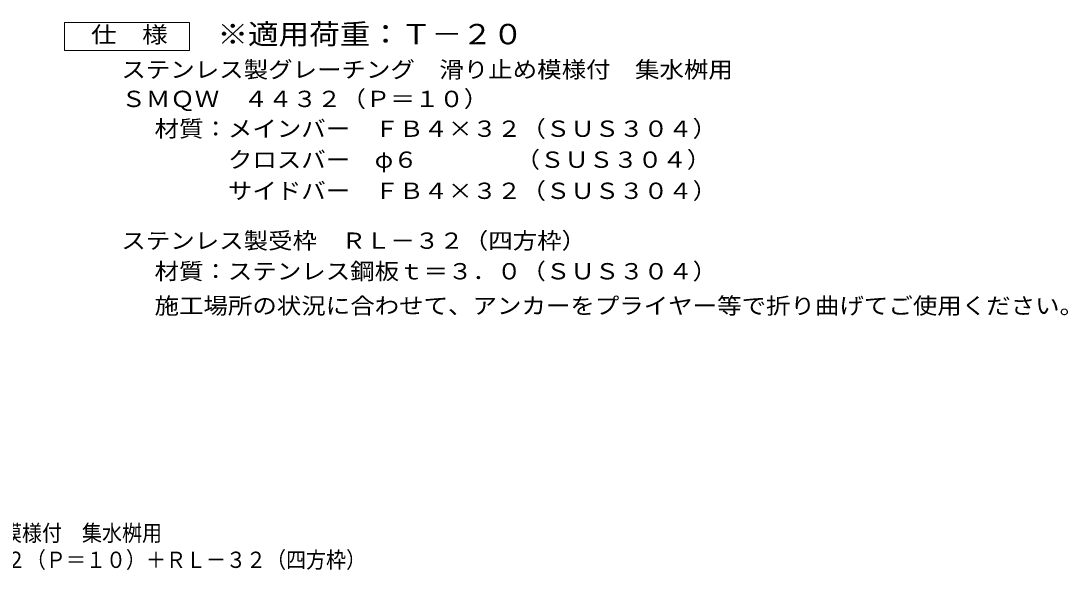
# Model space of a CAD drawing. Units: millimetres on the paper, enlarged 10 times, with parts at other scales. Extents: x -1626 to 1681, y -1379 to 1282.
# Drawn here: x -203 to 1681, y -1379 to -388 of the extents above; entities that cross this region are included whole.
import ezdxf
from ezdxf.enums import TextEntityAlignment as Align

# ---------------------------------------------------------------- set-up
doc = ezdxf.new("R2010")
doc.units = ezdxf.units.MM
doc.header["$LTSCALE"] = 10
doc.layers.add('D-5', color=7, linetype='Continuous', lineweight=9)
doc.layers.add('F-5_F-5ﾚｲﾔ', color=2, linetype='Continuous')
doc.styles.add('ＭＳ ゴシック', font='')
doc.styles.get('ＭＳ ゴシック').set_extended_font_data('MS Gothic')

msp = doc.modelspace()

# ---------------------------------------------------------------- linework, layer by layer
at = {"layer": 'D-5'}
msp.add_lwpolyline([(-124.55, -441.27), (-124.55, -391.27), (100.44, -391.27), (100.44, -441.27)], close=True, dxfattribs=at)

# ---------------------------------------------------------------- texts
at = {"layer": 'D-5', "color": 2, "style": 'ＭＳ ゴシック'}
for s, width, p in [('仕\u3000様', 1.15, (-77.05, -436.27)), ('ステンレス製グレーチング\u3000滑り止め模様付\u3000集水桝用', 1.1, (-22.46, -499.19)), ('ＳＭＱＷ\u3000４４３２（Ｐ＝１０）', 1.1, (-22.46, -551.91)), ('材質：メインバー\u3000ＦＢ４×３２（ＳＵＳ３０４）', 1.1, (37.25, -605.48)), ('\u3000\u3000\u3000クロスバー\u3000φ６\u3000\u3000\u3000\u3000（ＳＵＳ３０４）', 1.1, (37.25, -661.17)), ('\u3000\u3000\u3000サイドバー\u3000ＦＢ４×３２（ＳＵＳ３０４）', 1.1, (37.25, -717.15)), ('ステンレス製受枠\u3000ＲＬ－３２（四方枠）', 1.1, (-22.47, -806.84)), ('材質：ステンレス鋼板ｔ＝３．０（ＳＵＳ３０４）', 1.1, (37.25, -861.84)), ('施工場所の状況に合わせて、アンカーをプライヤー等で折り曲げてご使用ください。', 1.1, (37.25, -923.91))]:
    msp.add_text(s, height=29.33, dxfattribs=dict(at, width=width)).set_placement(p, align=Align.BOTTOM_LEFT)
at = {"layer": 'D-5', "color": 3, "style": 'ＭＳ ゴシック', "width": 1.1}
msp.add_text('※適用荷重：Ｔ－２０', height=36.66, dxfattribs=at).set_placement((150.44, -441.27), align=Align.BOTTOM_LEFT)
at = {"layer": 'F-5_F-5ﾚｲﾔ', "style": 'ＭＳ ゴシック', "width": 0.9}
for s, p in [('ステンレス製グレーチング\u3000滑り止め模様付\u3000集水桝用', (-849.39, -1332.57)), ('ＳＭＱＷ\u3000４４３２（Ｐ＝１０）＋ＲＬ－３２（四方枠）', (-518.26, -1380.69))]:
    msp.add_text(s, height=29.33, dxfattribs=at).set_placement(p, align=Align.BOTTOM_LEFT)

doc.saveas('drawing.dxf')
